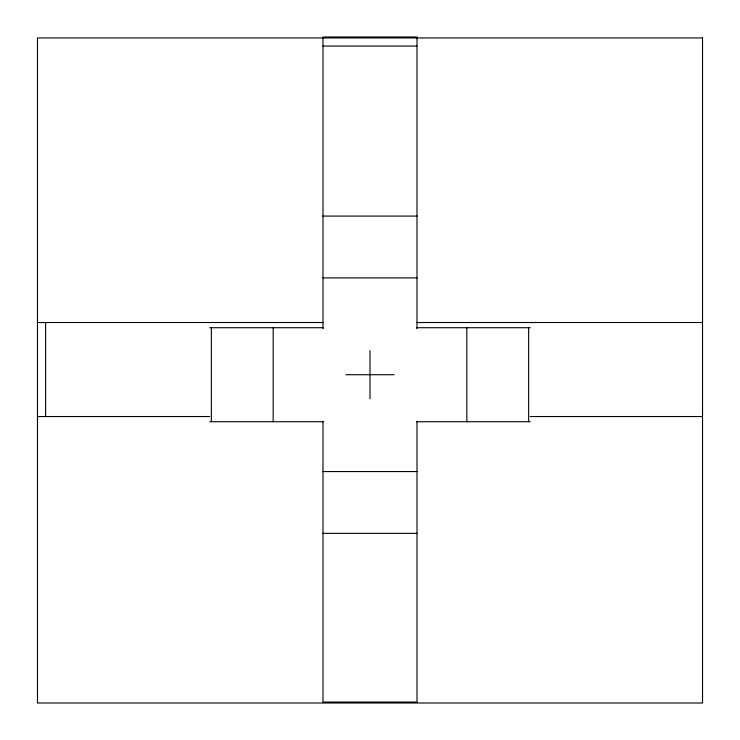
<?xml version="1.0" encoding="UTF-8"?>
<svg xmlns="http://www.w3.org/2000/svg" width="740" height="740" viewBox="0 0 740 740"><rect width="100%" height="100%" fill="white"/><g stroke="black" fill="none" stroke-linecap="round" stroke-linejoin="round"><path stroke-width="1.11" d="M322.992 46.074L417.009 46.074M322.992 216.08L417.009 216.08M322.992 277.889L417.009 277.889M37.472 322.52L322.992 322.52M417.009 322.52L702.528 322.52M209.809 327.718L323.51 327.718M416.49 327.718L530.192 327.718M345.922 374.718L394.078 374.718M37.472 416.537L209.725 416.537M530.293 416.537L702.528 416.537M209.809 421.726L323.51 421.726M416.49 421.726L530.192 421.726M322.992 471.556L417.009 471.556M322.992 533.364L417.009 533.364M528.638 327.718L528.638 421.726M466.829 327.718L466.829 421.726M417.009 328.717L417.009 37L322.992 37L322.992 328.717M417.009 421.153L417.009 702.057L322.992 702.057L322.992 421.153M370 350.649L370 398.795M273.171 327.718L273.171 421.726M211.363 327.718L211.363 421.726M45.593 322.52L45.593 416.537M702.528 37.944L37.472 37.944L37.472 703L702.528 703L702.528 37.944"/></g></svg>
